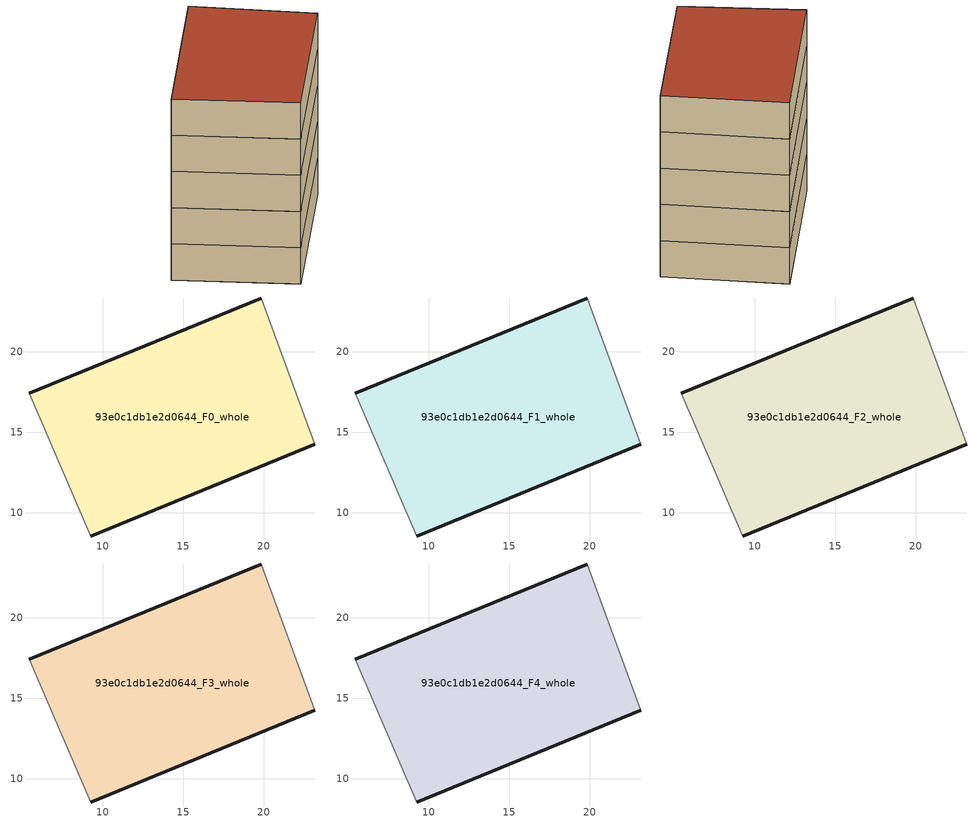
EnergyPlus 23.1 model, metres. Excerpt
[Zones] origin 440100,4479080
93e0c1db1e2d0644_F0_whole
 floor ground (EU_floor_Construction): 23.17,14.24 19.86,23.33 5.44,17.42 9.24,8.54 z0
 wall outside (EU_wall_Construction): 5.44,17.42 19.86,23.33 / 23.17,14.24 9.24,8.54 z0:3
 wall adiabatic (EU_wall_Construction): 9.24,8.54 5.44,17.42 / 19.86,23.33 23.17,14.24 z0:3
93e0c1db1e2d0644_F1_whole
 floor to 93e0c1db1e2d0644_F0_whole (EU_floor_Construction): 23.17,14.24 19.86,23.33 5.44,17.42 9.24,8.54 z3
 wall outside (EU_wall_Construction): 5.44,17.42 19.86,23.33 / 23.17,14.24 9.24,8.54 z3:6
 wall adiabatic (EU_wall_Construction): 9.24,8.54 5.44,17.42 / 19.86,23.33 23.17,14.24 z3:6
93e0c1db1e2d0644_F2_whole
 floor to 93e0c1db1e2d0644_F1_whole (EU_floor_Construction): 23.17,14.24 19.86,23.33 5.44,17.42 9.24,8.54 z6
 wall outside (EU_wall_Construction): 5.44,17.42 19.86,23.33 / 23.17,14.24 9.24,8.54 z6:9
 wall adiabatic (EU_wall_Construction): 9.24,8.54 5.44,17.42 / 19.86,23.33 23.17,14.24 z6:9
93e0c1db1e2d0644_F3_whole
 floor to 93e0c1db1e2d0644_F2_whole (EU_floor_Construction): 23.17,14.24 19.86,23.33 5.44,17.42 9.24,8.54 z9
 wall outside (EU_wall_Construction): 5.44,17.42 19.86,23.33 / 23.17,14.24 9.24,8.54 z9:12
 wall adiabatic (EU_wall_Construction): 9.24,8.54 5.44,17.42 / 19.86,23.33 23.17,14.24 z9:12
93e0c1db1e2d0644_F4_whole
 floor to 93e0c1db1e2d0644_F3_whole (EU_floor_Construction): 23.17,14.24 19.86,23.33 5.44,17.42 9.24,8.54 z12
 wall outside (EU_wall_Construction): 5.44,17.42 19.86,23.33 / 23.17,14.24 9.24,8.54 z12:15
 wall adiabatic (EU_wall_Construction): 9.24,8.54 5.44,17.42 / 19.86,23.33 23.17,14.24 z12:15
 roof outside (EU_roof_Construction): 19.86,23.33 23.17,14.24 9.24,8.54 5.44,17.42 z15
[Building]
EU S2 Campaign: North Axis=0; Terrain=City; Solar Distribution=FullExterior
[Site:Location]
Madrid: Latitude=40.5; Longitude=-3.5; Time Zone=1; Elevation=609
[SizingPeriod:WeatherFileDays]
AnnualSizingPeriod: Begin Month=1; Begin Day of Month=1; End Month=12; End Day of Month=31; Day of Week for Start Day=Monday; Use Weather File Daylight Saving Period=No; Use Weather File Rain and Snow Indicators=No
[MATERIAL]
EU_InternalMass_Material: Roughness=MediumRough; Thickness=0.1; Conductivity=1; Density=1800; Specific Heat=900; Thermal Absorptance=0.9; Solar Absorptance=0.7; Visible Absorptance=0.7
[MATERIAL:NOMASS] Roughness=MediumRough; Thermal Absorptance=0.9; Solar Absorptance=0.7; Visible Absorptance=0.7
Name | Thermal Resistance
EU_wall_NoMass | 0.609216
EU_roof_NoMass | 0.513268
EU_floor_NoMass | 0.568163
[CONSTRUCTION]
EU_wall_Construction: EU_wall_NoMass
EU_roof_Construction: EU_roof_NoMass
EU_floor_Construction: EU_floor_NoMass
EU_InternalMass_Construction: EU_InternalMass_Material
[ZONE] Type=1; Multiplier=1; Ceiling Height=autocalculate; Volume=443.894; Floor Area=autocalculate; Part of Total Floor Area=Yes
93e0c1db1e2d0644_F0_whole; 93e0c1db1e2d0644_F1_whole; 93e0c1db1e2d0644_F2_whole; 93e0c1db1e2d0644_F3_whole; 93e0c1db1e2d0644_F4_whole
[INTERNALMASS] Construction=EU_InternalMass_Construction; Surface Area=147.965
Name | Zone or ZoneList
93e0c1db1e2d0644_F0_whole_EU_InternalMass | 93e0c1db1e2d0644_F0_whole
93e0c1db1e2d0644_F1_whole_EU_InternalMass | 93e0c1db1e2d0644_F1_whole
93e0c1db1e2d0644_F2_whole_EU_InternalMass | 93e0c1db1e2d0644_F2_whole
93e0c1db1e2d0644_F3_whole_EU_InternalMass | 93e0c1db1e2d0644_F3_whole
93e0c1db1e2d0644_F4_whole_EU_InternalMass | 93e0c1db1e2d0644_F4_whole
[OTHEREQUIPMENT] Fuel Type=Electricity; Design Level Calculation Method=Watts/Area; Power per Zone Floor Area=1; Fraction Latent=0; Fraction Radiant=0; Fraction Lost=0; Carbon Dioxide Generation Rate=0; EndUse Subcategory=EU_Step8_InternalGains
Name | Zone or ZoneList or Space or SpaceList | Schedule
EU_Step8_InternalGain_93e0c1db1e2d0644_F0_whole_f000 | 93e0c1db1e2d0644_F0_whole | EU_Step8_GainSchedule_93e0c1db1e2d0644_F0_whole_f000
EU_Step8_InternalGain_93e0c1db1e2d0644_F1_whole_f000 | 93e0c1db1e2d0644_F1_whole | EU_Step8_GainSchedule_93e0c1db1e2d0644_F1_whole_f000
EU_Step8_InternalGain_93e0c1db1e2d0644_F2_whole_f000 | 93e0c1db1e2d0644_F2_whole | EU_Step8_GainSchedule_93e0c1db1e2d0644_F2_whole_f000
EU_Step8_InternalGain_93e0c1db1e2d0644_F3_whole_f000 | 93e0c1db1e2d0644_F3_whole | EU_Step8_GainSchedule_93e0c1db1e2d0644_F3_whole_f000
EU_Step8_InternalGain_93e0c1db1e2d0644_F4_whole_f000 | 93e0c1db1e2d0644_F4_whole | EU_Step8_GainSchedule_93e0c1db1e2d0644_F4_whole_f000
[ZONEVENTILATION:DESIGNFLOWRATE] Schedule=EU_AlwaysOn; Design Flow Rate Calculation Method=AirChanges/Hour; Air Changes per Hour=0.752966; Ventilation Type=Natural; Fan Pressure Rise=0; Fan Total Efficiency=1; Constant Term Coefficient=1; Temperature Term Coefficient=0; Velocity Term Coefficient=0; Velocity Squared Term Coefficient=0; Minimum Indoor Temperature=-100; Maximum Indoor Temperature=100; Delta Temperature=-100; Minimum Outdoor Temperature=-100; Maximum Outdoor Temperature=100; Maximum Wind Speed=40
Name | Zone or ZoneList or Space or SpaceList
EU_ConstantAir_93e0c1db1e2d0644_F0_whole | 93e0c1db1e2d0644_F0_whole
EU_ConstantAir_93e0c1db1e2d0644_F1_whole | 93e0c1db1e2d0644_F1_whole
EU_ConstantAir_93e0c1db1e2d0644_F2_whole | 93e0c1db1e2d0644_F2_whole
EU_ConstantAir_93e0c1db1e2d0644_F3_whole | 93e0c1db1e2d0644_F3_whole
EU_ConstantAir_93e0c1db1e2d0644_F4_whole | 93e0c1db1e2d0644_F4_whole
[HVACTEMPLATE:THERMOSTAT] Constant Heating Setpoint=20; Constant Cooling Setpoint=50
EU_HeatOnly_93e0c1db1e2d0644_F0_whole; EU_HeatOnly_93e0c1db1e2d0644_F1_whole; EU_HeatOnly_93e0c1db1e2d0644_F2_whole; EU_HeatOnly_93e0c1db1e2d0644_F3_whole; EU_HeatOnly_93e0c1db1e2d0644_F4_whole
[HVACTEMPLATE:ZONE:IDEALLOADSAIRSYSTEM] System Availability Schedule=EU_AlwaysOn; Maximum Heating Supply Air Temperature=50; Minimum Cooling Supply Air Temperature=13; Maximum Heating Supply Air Humidity Ratio=0.0156; Minimum Cooling Supply Air Humidity Ratio=0.0077; Heating Limit=NoLimit; Cooling Limit=NoLimit; Heating Availability Schedule=EU_AlwaysOn; Cooling Availability Schedule=EU_CoolingOff; Dehumidification Control Type=ConstantSensibleHeatRatio; Cooling Sensible Heat Ratio=0.7; Dehumidification Setpoint=60; Humidification Control Type=None; Humidification Setpoint=30; Outdoor Air Method=None; Outdoor Air Flow Rate per Person=0.00944; Outdoor Air Flow Rate per Zone Floor Area=0; Outdoor Air Flow Rate per Zone=0; Demand Controlled Ventilation Type=None; Outdoor Air Economizer Type=NoEconomizer; Heat Recovery Type=None; Sensible Heat Recovery Effectiveness=0.7; Latent Heat Recovery Effectiveness=0.65
Name | Template Thermostat
93e0c1db1e2d0644_F0_whole | EU_HeatOnly_93e0c1db1e2d0644_F0_whole
93e0c1db1e2d0644_F1_whole | EU_HeatOnly_93e0c1db1e2d0644_F1_whole
93e0c1db1e2d0644_F2_whole | EU_HeatOnly_93e0c1db1e2d0644_F2_whole
93e0c1db1e2d0644_F3_whole | EU_HeatOnly_93e0c1db1e2d0644_F3_whole
93e0c1db1e2d0644_F4_whole | EU_HeatOnly_93e0c1db1e2d0644_F4_whole
[SIZING:ZONE] Zone Cooling Design Supply Air Temperature Input Method=SupplyAirTemperature; Zone Cooling Design Supply Air Temperature=13; Zone Heating Design Supply Air Temperature Input Method=SupplyAirTemperature; Zone Heating Design Supply Air Temperature=50; Zone Cooling Design Supply Air Humidity Ratio=0.008; Zone Heating Design Supply Air Humidity Ratio=0.008; Cooling Design Air Flow Method=DesignDay; Cooling Design Air Flow Rate=0; Cooling Minimum Air Flow per Zone Floor Area=0.000762; Cooling Minimum Air Flow=0; Cooling Minimum Air Flow Fraction=0.2; Heating Design Air Flow Method=DesignDay; Heating Design Air Flow Rate=0; Heating Maximum Air Flow per Zone Floor Area=0.002032; Heating Maximum Air Flow=0.141576; Heating Maximum Air Flow Fraction=0.3; Account for Dedicated Outdoor Air System=No; Dedicated Outdoor Air System Control Strategy=NeutralSupplyAir; Dedicated Outdoor Air Low Setpoint Temperature for Design=autosize; Dedicated Outdoor Air High Setpoint Temperature for Design=autosize; Zone Load Sizing Method=Sensible Load Only No Latent Load; Zone Latent Cooling Design Supply Air Humidity Ratio Input Method=HumidityRatioDifference; Zone Cooling Design Supply Air Humidity Ratio Difference=0.005; Zone Latent Heating Design Supply Air Humidity Ratio Input Method=HumidityRatioDifference; Zone Humidification Design Supply Air Humidity Ratio Difference=0.005
93e0c1db1e2d0644_F0_whole; 93e0c1db1e2d0644_F1_whole; 93e0c1db1e2d0644_F2_whole; 93e0c1db1e2d0644_F3_whole; 93e0c1db1e2d0644_F4_whole
[SCHEDULE:CONSTANT]
Name | Hourly Value
EU_AlwaysOn | 1
EU_CoolingOff | 0
[SCHEDULE:FILE] Column Number=1; Rows to Skip at Top=0; Number of Hours of Data=8760; Column Separator=Comma; Interpolate to Timestep=No; Minutes per Item=60; Adjust Schedule for Daylight Savings=Yes
Name | File
EU_Step8_GainSchedule_93e0c1db1e2d0644_F0_whole_f000 | ../../schedules/93e0c1db1e2d0644/93e0c1db1e2d0644_F0_whole_f000_gain.csv
EU_Step8_GainSchedule_93e0c1db1e2d0644_F1_whole_f000 | ../../schedules/93e0c1db1e2d0644/93e0c1db1e2d0644_F1_whole_f000_gain.csv
EU_Step8_GainSchedule_93e0c1db1e2d0644_F2_whole_f000 | ../../schedules/93e0c1db1e2d0644/93e0c1db1e2d0644_F2_whole_f000_gain.csv
EU_Step8_GainSchedule_93e0c1db1e2d0644_F3_whole_f000 | ../../schedules/93e0c1db1e2d0644/93e0c1db1e2d0644_F3_whole_f000_gain.csv
EU_Step8_GainSchedule_93e0c1db1e2d0644_F4_whole_f000 | ../../schedules/93e0c1db1e2d0644/93e0c1db1e2d0644_F4_whole_f000_gain.csv
